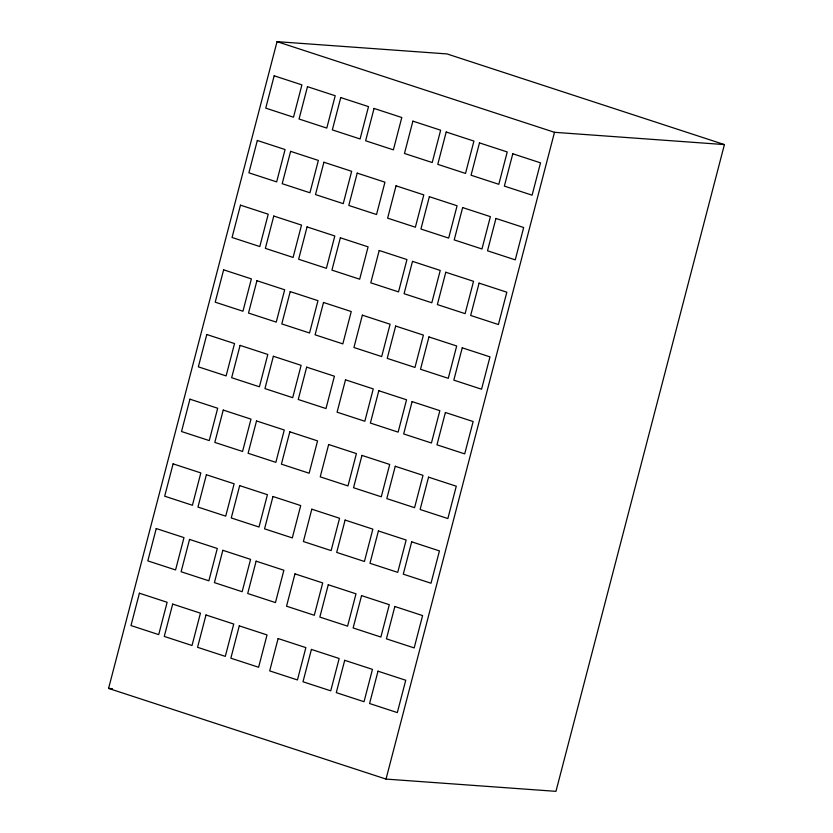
<?xml version="1.0" encoding="UTF-8"?>
<svg xmlns="http://www.w3.org/2000/svg" width="833" height="833" viewBox="0 0 833 833"><rect width="100%" height="100%" fill="white"/><g stroke="black" fill="none" stroke-linecap="round" stroke-linejoin="round"><path stroke-width="1.25" d="M108.582 688.412L277.045 41.65L446.977 53.916L724.418 144.588L555.955 791.35L386.023 779.084L108.582 688.412L112.476 688.693M386.023 779.084L554.497 132.312L724.418 144.588M277.045 41.65L554.497 132.312M139.403 593.211L130.979 625.552L158.718 634.621L167.141 602.28L139.403 593.211M156.25 528.538L147.826 560.88L175.565 569.939L183.989 537.608L156.25 528.538M173.097 463.856L164.674 496.197L192.413 505.267L200.836 472.925L173.097 463.856M189.945 399.184L181.521 431.525L209.26 440.584L217.684 408.253L189.945 399.184M206.782 334.512L198.358 366.843L226.107 375.912L234.531 343.571L206.782 334.512M223.629 269.83L215.206 302.171L242.955 311.24L251.379 278.899L223.629 269.83M240.477 205.157L232.053 237.488L259.802 246.558L268.226 214.216L240.477 205.157M257.324 140.475L248.9 172.816L276.65 181.886L285.073 149.544L257.324 140.475M274.172 75.803L265.748 108.144L293.497 117.203L301.921 84.872L274.172 75.803M172.691 604.092L164.268 636.433L192.017 645.502L200.441 613.161L172.691 604.092M189.539 539.42L181.115 571.75L208.864 580.82L217.288 548.478L189.539 539.42M206.386 474.737L197.962 507.078L225.712 516.148L234.135 483.806L206.386 474.737M223.234 410.065L214.81 442.406L242.559 451.465L250.983 419.134L223.234 410.065M240.081 345.383L231.657 377.724L259.407 386.793L267.82 354.452L240.081 345.383M256.928 280.711L248.505 313.052L276.244 322.111L284.667 289.78L256.928 280.711M273.776 216.039L265.352 248.369L293.091 257.439L301.515 225.097L273.776 216.039M290.623 151.356L282.2 183.697L309.938 192.767L318.362 160.425L290.623 151.356M307.471 86.684L299.047 119.015L326.786 128.084L335.21 95.743L307.471 86.684M205.99 614.973L197.567 647.314L225.306 656.373L233.729 624.042L205.99 614.973M222.838 550.301L214.414 582.631L242.153 591.701L250.577 559.36L222.838 550.301M239.685 485.618L231.262 517.959L259.001 527.029L267.424 494.687L239.685 485.618M256.522 420.946L248.099 453.277L275.848 462.346L284.272 430.005L256.522 420.946M273.37 356.264L264.946 388.605L292.695 397.674L301.119 365.333L273.37 356.264M290.217 291.592L281.793 323.933L309.543 332.992L317.967 300.661L290.217 291.592M307.065 226.909L298.641 259.25L326.39 268.32L334.814 235.978L307.065 226.909M323.912 162.237L315.488 194.578L343.238 203.648L351.661 171.306L323.912 162.237M340.759 97.565L332.336 129.896L360.085 138.965L368.509 106.624L340.759 97.565M239.279 625.854L230.856 658.195L258.605 667.254L267.029 634.923L239.279 625.854M256.127 561.171L247.703 593.513L275.452 602.582L283.876 570.241L256.127 561.171M272.974 496.499L264.55 528.84L292.3 537.91L300.723 505.569L272.974 496.499M289.822 431.827L281.398 464.158L309.147 473.227L317.571 440.886L289.822 431.827M306.669 367.145L298.245 399.486L325.984 408.555L334.408 376.214L306.669 367.145M323.516 302.473L315.093 334.814L342.832 343.873L351.255 311.542L323.516 302.473M340.364 237.79L331.94 270.131L359.679 279.201L368.103 246.86L340.364 237.79M357.211 173.118L348.788 205.459L376.526 214.518L384.95 182.188L357.211 173.118M374.059 108.446L365.635 140.777L393.374 149.846L401.798 117.505L374.059 108.446M278.118 638.547L269.694 670.888L297.443 679.947L305.867 647.616L278.118 638.547M294.965 573.875L286.542 606.205L314.291 615.275L322.715 582.933L294.965 573.875M311.813 509.192L303.389 541.533L331.138 550.603L339.562 518.261L311.813 509.192M328.66 444.52L320.236 476.851L347.986 485.92L356.409 453.579L328.66 444.52M345.508 379.838L337.084 412.179L364.833 421.248L373.257 388.907L345.508 379.838M362.355 315.166L353.931 347.507L381.681 356.566L390.104 324.235L362.355 315.166M379.202 250.483L370.779 282.824L398.528 291.894L406.952 259.552L379.202 250.483M396.05 185.811L387.626 218.152L415.375 227.211L423.799 194.88L396.05 185.811M412.897 121.139L404.474 153.47L432.223 162.539L440.647 130.198L412.897 121.139M311.417 649.428L302.993 681.769L330.743 690.828L339.166 658.497L311.417 649.428M328.264 584.745L319.841 617.086L347.58 626.156L356.003 593.814L328.264 584.745M345.112 520.073L336.688 552.414L364.427 561.473L372.851 529.142L345.112 520.073M361.959 455.401L353.536 487.732L381.275 496.801L389.698 464.46L361.959 455.401M378.807 390.719L370.383 423.06L398.122 432.129L406.546 399.788L378.807 390.719M395.654 326.047L387.23 358.377L414.969 367.447L423.393 335.105L395.654 326.047M412.502 261.364L404.078 293.705L431.817 302.775L440.24 270.433L412.502 261.364M429.349 196.692L420.925 229.033L448.664 238.092L457.088 205.761L429.349 196.692M446.196 132.01L437.773 164.351L465.512 173.42L473.935 141.079L446.196 132.01M344.706 660.309L336.282 692.639L364.031 701.709L372.455 669.368L344.706 660.309M361.553 595.626L353.13 627.967L380.879 637.037L389.303 604.696L361.553 595.626M378.401 530.954L369.977 563.295L397.726 572.354L406.15 540.023L378.401 530.954M395.248 466.272L386.824 498.613L414.574 507.682L422.997 475.341L395.248 466.272M412.096 401.6L403.672 433.941L431.421 443.01L439.845 410.669L412.096 401.6M428.943 336.928L420.519 369.258L448.269 378.328L456.692 345.987L428.943 336.928M445.79 272.245L437.367 304.586L465.116 313.656L473.54 281.315L445.79 272.245M462.638 207.573L454.214 239.904L481.963 248.973L490.387 216.642L462.638 207.573M479.485 142.891L471.061 175.232L498.811 184.301L507.235 151.96L479.485 142.891M378.005 671.19L369.581 703.521L397.32 712.59L405.744 680.249L378.005 671.19M394.852 606.507L386.429 638.849L414.168 647.918L422.591 615.577L394.852 606.507M411.7 541.835L403.276 574.166L431.015 583.235L439.439 550.905L411.7 541.835M428.547 477.153L420.124 509.494L447.862 518.563L456.286 486.222L428.547 477.153M445.395 412.481L436.971 444.822L464.71 453.881L473.134 421.55L445.395 412.481M462.242 347.809L453.818 380.14L481.557 389.209L489.981 356.868L462.242 347.809M479.09 283.126L470.666 315.468L498.405 324.537L506.828 292.196L479.09 283.126M495.937 218.454L487.513 250.785L515.252 259.854L523.676 227.513L495.937 218.454M512.784 153.772L504.361 186.113L532.1 195.182L540.523 162.841L512.784 153.772"/></g></svg>
